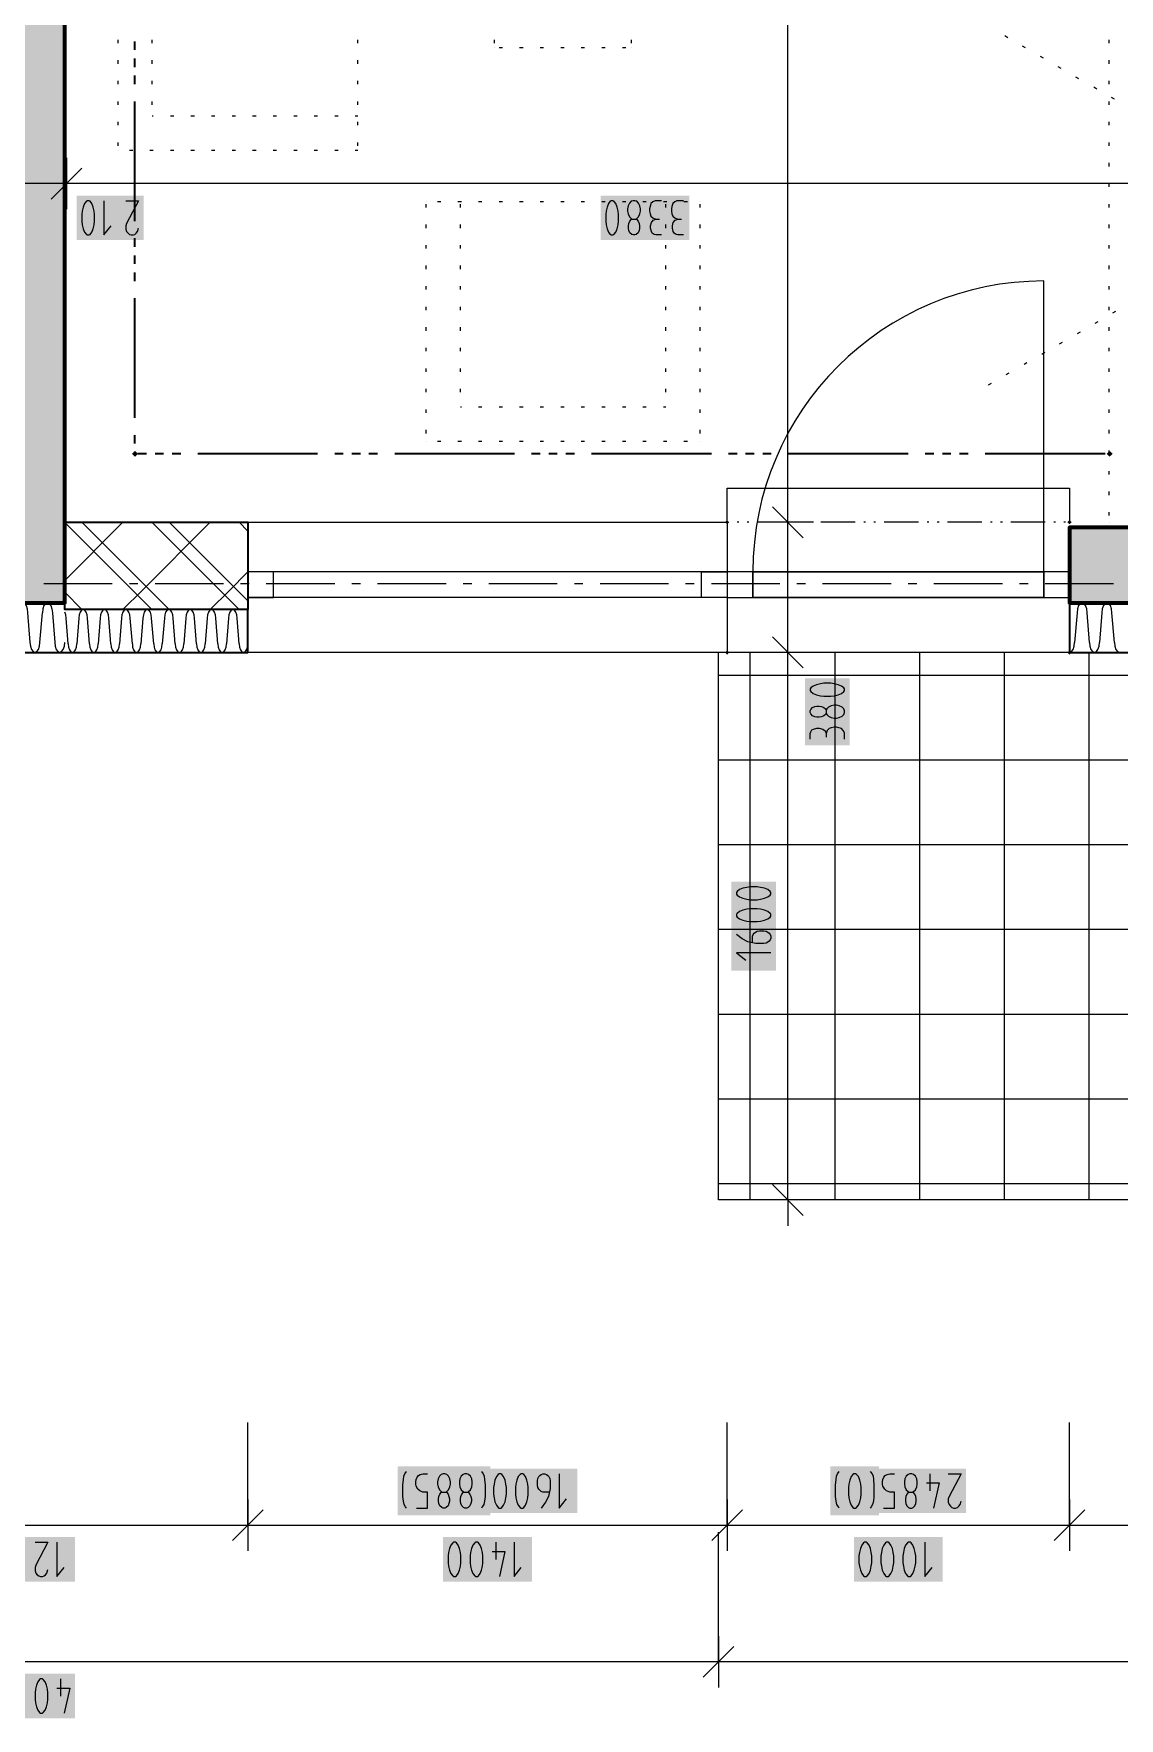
# Model space of a CAD drawing. Header units: millimetres. Extents: x 0 to 594, y 0 to 420.
# Drawn here: x 235.12 to 264.16, y 113.41 to 158.49 of the extents above; entities that cross this region are included whole.
import ezdxf

# ---------------------------------------------------------------- set-up
doc = ezdxf.new("R2010")
doc.units = ezdxf.units.MM
doc.header["$LTSCALE"] = 8
for name, color, linetype in [('PDF_Dvere', 7, 'Continuous'), ('PDF_Koty delkove', 7, 'Continuous'), ('PDF_Nabytek', 7, 'Continuous'), ('PDF_Obecne 0.25', 7, 'Continuous'), ('PDF_Okna', 7, 'Continuous'), ('PDF_Osy hlavni', 7, 'Continuous'), ('PDF_Pozarni useky', 7, 'Continuous'), ('PDF_Srafy', 7, 'Continuous'), ('PDF_Steny obvodove nosne', 7, 'Continuous'), ('PDF_Steny sendvic', 7, 'Continuous'), ('PDF_Zatepleni', 7, 'Continuous')]:
    doc.layers.add(name, color=color, linetype=linetype)

msp = doc.modelspace()

# ---------------------------------------------------------------- hatches: boundary and pattern name
at = {"layer": 'PDF_Steny obvodove nosne', "true_color": 0xc0c0c0, "transparency": 33554559}
msp.add_hatch(color=9, dxfattribs=at).paths.add_polyline_path([(235.946, 143.443), (235.946, 222.437), (234.114, 222.437), (234.114, 143.26), (235.946, 143.26)])

# ---------------------------------------------------------------- linework, layer by layer
at = {"layer": 'PDF_Dvere', "lineweight": 25}
msp.add_lwpolyline([(262.14, 144.084), (262.14, 151.869, 0.414213), (254.355, 144.084)], format="xyb", dxfattribs=at)
for points in [[(253.668, 143.397), (254.355, 143.397), (254.355, 144.084), (253.668, 144.084)], [(254.355, 143.397), (254.355, 144.084)], [(262.14, 143.397), (262.827, 143.397), (262.827, 144.084), (262.14, 144.084)], [(262.14, 143.397), (262.14, 144.084)]]:
    msp.add_lwpolyline(points, close=True, dxfattribs=at)
for points in [[(254.355, 144.084), (262.14, 144.084), (254.355, 144.084)], [(254.355, 143.397), (262.14, 143.397), (254.355, 143.397)]]:
    msp.add_lwpolyline(points, dxfattribs=at)
at = {"layer": 'PDF_Koty delkove', "lineweight": 18}
for points in [[(255.294, 127.28), (255.294, 134.359), (255.294, 141.932), (255.294, 145.412), (255.294, 148.441), (255.294, 149.496), (255.294, 199.815), (255.294, 201.143), (255.294, 202.517), (255.294, 220.102), (255.294, 222.575)], [(235.992, 155.161), (235.992, 154.474), (235.992, 153.787)], [(236.404, 154.886), (235.579, 154.062)], [(409.093, 154.474), (407.169, 154.474), (383.677, 154.474), (382.349, 154.474), (351.392, 154.474), (349.469, 154.474), (318.512, 154.474), (317.184, 154.474), (293.692, 154.474), (291.769, 154.474), (268.276, 154.474), (266.948, 154.474), (235.992, 154.474), (234.068, 154.474)], [(236.404, 153.649), (236.404, 153.466), (236.416, 153.375), (236.44, 153.268), (236.477, 153.176), (236.525, 153.115), (236.55, 153.1), (236.599, 153.1), (236.624, 153.115), (236.672, 153.176), (236.709, 153.268), (236.734, 153.375), (236.746, 153.466), (236.746, 153.649), (236.734, 153.741), (236.709, 153.848), (236.672, 153.939), (236.624, 154.001), (236.599, 154.016), (236.55, 154.016), (236.525, 154.001), (236.477, 153.939), (236.44, 153.848), (236.416, 153.741), (236.404, 153.649)], [(236.991, 154.016), (236.991, 153.1), (237.186, 153.344)], [(237.578, 154.016), (237.92, 154.016), (237.602, 153.405), (237.578, 153.344), (237.578, 153.252), (237.602, 153.192), (237.639, 153.146), (237.675, 153.115), (237.725, 153.1), (237.773, 153.1), (237.822, 153.115), (237.859, 153.146), (237.896, 153.192), (237.92, 153.283)], [(250.723, 153.268), (250.748, 153.375), (250.761, 153.466), (250.761, 153.649), (250.748, 153.741), (250.723, 153.848), (250.686, 153.939), (250.638, 154.001), (250.613, 154.016), (250.565, 154.016), (250.54, 154.001), (250.491, 153.939), (250.455, 153.848), (250.43, 153.741), (250.418, 153.649)], [(251.91, 154.016), (251.739, 154.016), (251.678, 153.985), (251.629, 153.939), (251.605, 153.863), (251.592, 153.802), (251.592, 153.741), (251.605, 153.665), (251.629, 153.604), (251.678, 153.558)], [(252.497, 154.016), (252.326, 154.016), (252.265, 153.985), (252.216, 153.939), (252.192, 153.863), (252.179, 153.802), (252.179, 153.741), (252.192, 153.665), (252.216, 153.604), (252.265, 153.558), (252.35, 153.527)], [(250.418, 153.649), (250.418, 153.466), (250.43, 153.375), (250.455, 153.268), (250.491, 153.176), (250.54, 153.115), (250.565, 153.1), (250.613, 153.1), (250.638, 153.115), (250.686, 153.176), (250.723, 153.268)], [(251.225, 153.527), (251.249, 153.512), (251.286, 153.466), (251.31, 153.405), (251.323, 153.344), (251.323, 153.283), (251.31, 153.222), (251.286, 153.161), (251.237, 153.115), (251.2, 153.1), (251.152, 153.1), (251.115, 153.115), (251.066, 153.161), (251.042, 153.222), (251.029, 153.283), (251.029, 153.344), (251.042, 153.405), (251.066, 153.466), (251.103, 153.512), (251.127, 153.527)], [(251.91, 153.1), (251.763, 153.1), (251.714, 153.115), (251.665, 153.146), (251.64, 153.192), (251.616, 153.283), (251.616, 153.344), (251.64, 153.436), (251.69, 153.497), (251.763, 153.527), (251.861, 153.527)], [(251.678, 153.558), (251.763, 153.527)], [(252.497, 153.1), (252.35, 153.1), (252.301, 153.115), (252.253, 153.146), (252.228, 153.192), (252.203, 153.283), (252.203, 153.344), (252.228, 153.436), (252.277, 153.497), (252.35, 153.527), (252.448, 153.527)], [(255.706, 145), (254.882, 145.824)], [(255.981, 145.412), (255.294, 145.412), (254.607, 145.412)], [(255.706, 141.519), (254.882, 142.344)], [(255.981, 141.932), (255.294, 141.932), (254.607, 141.932)], [(256.316, 140.296), (256.3, 140.272), (256.254, 140.236), (256.194, 140.211), (256.133, 140.199), (256.071, 140.199), (256.011, 140.211), (255.949, 140.236), (255.904, 140.285), (255.889, 140.321), (255.889, 140.37), (255.904, 140.407), (255.949, 140.456)], [(255.949, 140.456), (256.011, 140.48), (256.071, 140.492), (256.133, 140.492), (256.194, 140.48), (256.254, 140.456), (256.3, 140.419), (256.316, 140.395)], [(255.889, 139.612), (255.889, 139.759), (255.904, 139.808)], [(255.904, 139.808), (255.935, 139.856), (255.981, 139.881), (256.071, 139.905), (256.133, 139.905), (256.224, 139.881), (256.286, 139.832), (256.316, 139.759), (256.316, 139.661)], [(256.805, 139.612), (256.805, 139.783), (256.774, 139.844), (256.728, 139.893), (256.652, 139.917), (256.591, 139.93), (256.529, 139.93), (256.453, 139.917), (256.393, 139.893), (256.347, 139.844), (256.316, 139.759)], [(254.347, 134.166), (254.347, 134.337), (254.363, 134.386), (254.393, 134.423), (254.424, 134.447), (254.469, 134.471), (254.53, 134.484), (254.652, 134.484), (254.713, 134.471), (254.759, 134.447), (254.789, 134.423), (254.821, 134.386), (254.836, 134.337), (254.836, 134.288), (254.821, 134.239), (254.789, 134.203), (254.759, 134.178), (254.713, 134.153), (254.652, 134.141), (254.439, 134.141), (254.225, 134.19), (254.072, 134.263), (253.92, 134.386)], [(254.836, 133.897), (253.92, 133.897), (254.164, 133.701)], [(255.706, 126.868), (254.882, 127.692)], [(255.981, 127.28), (255.294, 127.28), (254.607, 127.28)], [(255.294, 127.28), (255.294, 126.593)], [(240.846, 118.581), (240.846, 119.732), (240.846, 119.774), (240.846, 119.846), (240.846, 119.887), (240.846, 119.929), (240.846, 119.971), (240.846, 119.995), (240.846, 120.038), (240.846, 121.329)], [(253.668, 118.581), (253.668, 119.664), (253.668, 119.704), (253.668, 119.773), (253.668, 119.812), (253.668, 119.852), (253.668, 119.892), (253.668, 119.914), (253.668, 119.956), (253.668, 120.065), (253.668, 120.109), (253.668, 121.329)], [(262.827, 119.758), (262.827, 119.796), (262.827, 119.836), (262.827, 119.857), (262.827, 119.897), (262.827, 120.003), (262.827, 120.045), (262.827, 120.073), (262.827, 120.116), (262.827, 121.329)], [(245.091, 119.039), (245.066, 119.069), (245.029, 119.131), (245.005, 119.221), (244.993, 119.344), (244.993, 119.649), (245.005, 119.802), (245.017, 119.894), (245.042, 119.955), (245.091, 120.015)], [(245.359, 119.039), (245.652, 119.039), (245.652, 119.466), (245.53, 119.466), (245.445, 119.497), (245.396, 119.543), (245.347, 119.619), (245.335, 119.679), (245.335, 119.741), (245.347, 119.802), (245.371, 119.862), (245.408, 119.908), (245.456, 119.939), (245.53, 119.955), (245.652, 119.955)], [(247.093, 120.015), (247.142, 119.955), (247.166, 119.894), (247.179, 119.802), (247.191, 119.649), (247.191, 119.344), (247.179, 119.221), (247.154, 119.131), (247.117, 119.069), (247.093, 119.039)], [(247.725, 119.207), (247.75, 119.314), (247.762, 119.405), (247.762, 119.588), (247.75, 119.679), (247.725, 119.786), (247.688, 119.878), (247.64, 119.939), (247.615, 119.955), (247.566, 119.955), (247.542, 119.939), (247.493, 119.878), (247.457, 119.786), (247.432, 119.679), (247.42, 119.588)], [(248.592, 119.649), (248.592, 119.771), (248.605, 119.832), (248.629, 119.878), (248.653, 119.908), (248.69, 119.939), (248.739, 119.955), (248.787, 119.955), (248.836, 119.939), (248.873, 119.908), (248.897, 119.878), (248.922, 119.832), (248.934, 119.771), (248.934, 119.558), (248.885, 119.344), (248.812, 119.191), (248.69, 119.039)], [(249.178, 119.955), (249.178, 119.039), (249.373, 119.283)], [(256.667, 119.039), (256.643, 119.069), (256.606, 119.131), (256.582, 119.221), (256.569, 119.344), (256.569, 119.649), (256.582, 119.802), (256.593, 119.894), (256.618, 119.955), (256.667, 120.015)], [(257.497, 120.015), (257.546, 119.955), (257.571, 119.894), (257.583, 119.802)], [(257.848, 119.039), (258.142, 119.039), (258.142, 119.466), (258.019, 119.466), (257.934, 119.497), (257.885, 119.543), (257.837, 119.619), (257.824, 119.679), (257.824, 119.741), (257.837, 119.802), (257.861, 119.862), (257.898, 119.908), (257.946, 119.939), (258.019, 119.955), (258.142, 119.955)], [(258.532, 119.466), (258.508, 119.45), (258.471, 119.405), (258.447, 119.344), (258.435, 119.283), (258.435, 119.221), (258.447, 119.161), (258.471, 119.1), (258.52, 119.054), (258.557, 119.039), (258.605, 119.039), (258.642, 119.054), (258.691, 119.1), (258.715, 119.161), (258.728, 119.221), (258.728, 119.283), (258.715, 119.344), (258.691, 119.405), (258.654, 119.45), (258.63, 119.466), (258.654, 119.481), (258.703, 119.527), (258.74, 119.603), (258.753, 119.679), (258.753, 119.741), (258.74, 119.817), (258.703, 119.894), (258.654, 119.939), (258.605, 119.955), (258.557, 119.955), (258.508, 119.939), (258.459, 119.894), (258.423, 119.817), (258.41, 119.741)], [(259.094, 119.955), (259.094, 119.497)], [(259.583, 119.955), (259.925, 119.955), (259.607, 119.344), (259.583, 119.283), (259.583, 119.191), (259.607, 119.131), (259.644, 119.085), (259.68, 119.054), (259.729, 119.039), (259.778, 119.039), (259.827, 119.054), (259.863, 119.085), (259.9, 119.131), (259.925, 119.221)], [(246.141, 119.466), (246.165, 119.45), (246.202, 119.405), (246.226, 119.344), (246.238, 119.283), (246.238, 119.221), (246.226, 119.161), (246.202, 119.1), (246.152, 119.054), (246.116, 119.039), (246.067, 119.039), (246.031, 119.054), (245.982, 119.1), (245.958, 119.161), (245.945, 119.221), (245.945, 119.283), (245.958, 119.344), (245.982, 119.405), (246.018, 119.45)], [(246.018, 119.45), (246.043, 119.466)], [(246.788, 119.1), (246.739, 119.054), (246.702, 119.039), (246.654, 119.039), (246.617, 119.054), (246.568, 119.1), (246.544, 119.161), (246.531, 119.221), (246.531, 119.283), (246.544, 119.344), (246.568, 119.405), (246.605, 119.45), (246.629, 119.466)], [(246.727, 119.466), (246.751, 119.45), (246.788, 119.405), (246.812, 119.344), (246.824, 119.283), (246.824, 119.221), (246.812, 119.161), (246.788, 119.1)], [(247.42, 119.588), (247.42, 119.405), (247.432, 119.314), (247.457, 119.207), (247.493, 119.115), (247.542, 119.054), (247.566, 119.039), (247.615, 119.039), (247.64, 119.054), (247.688, 119.115), (247.725, 119.207)], [(248.909, 119.466), (248.739, 119.466), (248.69, 119.481), (248.653, 119.512), (248.629, 119.543), (248.605, 119.588), (248.592, 119.649)], [(257.583, 119.802), (257.596, 119.649), (257.596, 119.344), (257.583, 119.221), (257.558, 119.131), (257.522, 119.069), (257.497, 119.039)], [(258.41, 119.741), (258.41, 119.679), (258.423, 119.603), (258.459, 119.527), (258.508, 119.481), (258.532, 119.466), (258.63, 119.466)], [(258.997, 119.71), (259.339, 119.71), (259.191, 119.039)], [(262.827, 118.581), (262.827, 119.616), (262.827, 119.654), (262.827, 119.72), (262.827, 119.758)], [(241.258, 118.993), (240.434, 118.169)], [(240.846, 119.268), (240.846, 118.581), (240.846, 117.894)], [(254.08, 118.993), (253.256, 118.169)], [(253.668, 119.268), (253.668, 118.581), (253.668, 117.894)], [(263.239, 118.993), (262.415, 118.169)], [(262.827, 119.268), (262.827, 118.581), (262.827, 117.894)], [(229.214, 118.581), (240.846, 118.581), (253.668, 118.581), (262.827, 118.581), (268.276, 118.581), (281.098, 118.581), (304.362, 118.581), (317.184, 118.581), (322.634, 118.581), (331.792, 118.581), (344.615, 118.581), (356.246, 118.581), (369.069, 118.581), (378.227, 118.581), (383.677, 118.581), (396.499, 118.581), (415.687, 118.581)], [(235.152, 118.123), (235.495, 118.123), (235.176, 117.512), (235.152, 117.451), (235.152, 117.359), (235.176, 117.299), (235.213, 117.253), (235.25, 117.222), (235.299, 117.207), (235.347, 117.207), (235.396, 117.222), (235.433, 117.253), (235.47, 117.299), (235.495, 117.39)], [(235.739, 118.123), (235.739, 117.207), (235.934, 117.451)], [(246.939, 117.207), (246.987, 117.207), (247.012, 117.222), (247.06, 117.283), (247.097, 117.375), (247.122, 117.482), (247.134, 117.573), (247.134, 117.756), (247.122, 117.848), (247.097, 117.955), (247.06, 118.046), (247.012, 118.108), (246.987, 118.123), (246.939, 118.123), (246.914, 118.108), (246.865, 118.046), (246.828, 117.955), (246.804, 117.848), (246.792, 117.756)], [(247.476, 118.123), (247.476, 117.665)], [(247.966, 118.123), (247.966, 117.207), (248.161, 117.451)], [(253.439, 114.923), (253.439, 118.389)], [(257.782, 117.756), (257.782, 117.573), (257.795, 117.482), (257.819, 117.375), (257.856, 117.283), (257.904, 117.222), (257.929, 117.207), (257.978, 117.207), (258.002, 117.222), (258.051, 117.283), (258.088, 117.375), (258.113, 117.482), (258.125, 117.573), (258.125, 117.756), (258.113, 117.848), (258.088, 117.955), (258.051, 118.046), (258.002, 118.108), (257.978, 118.123), (257.929, 118.123), (257.904, 118.108)], [(257.904, 118.108), (257.856, 118.046), (257.819, 117.955), (257.795, 117.848), (257.782, 117.756)], [(258.956, 118.123), (258.956, 117.207), (259.152, 117.451)], [(246.792, 117.756), (246.792, 117.573), (246.804, 117.482), (246.828, 117.375), (246.865, 117.283), (246.914, 117.222), (246.939, 117.207)], [(247.379, 117.879), (247.722, 117.879), (247.574, 117.207)], [(253.439, 115.61), (253.439, 114.923), (253.439, 114.236)], [(253.851, 115.335), (253.027, 114.511)], [(542.628, 114.923), (535.955, 114.923), (527.974, 114.923), (509.656, 114.923), (471.922, 114.923), (428.509, 114.923), (397.232, 114.923), (368.84, 114.923), (332.021, 114.923), (303.629, 114.923), (281.831, 114.923), (253.439, 114.923), (216.621, 114.923), (188.229, 114.923), (162.355, 114.923), (144.112, 114.923), (139.207, 114.923), (109.188, 114.923), (95.862, 114.923)], [(235.739, 114.221), (236.082, 114.221), (235.934, 113.549)], [(235.837, 114.465), (235.837, 114.007)]]:
    msp.add_lwpolyline(points, dxfattribs=at)
for points in [[(251.005, 153.802), (251.005, 153.741), (251.017, 153.665), (251.053, 153.589), (251.103, 153.543), (251.127, 153.527), (251.225, 153.527), (251.249, 153.543), (251.298, 153.589), (251.335, 153.665), (251.348, 153.741), (251.348, 153.802), (251.335, 153.878), (251.298, 153.955), (251.249, 154.001), (251.2, 154.016), (251.152, 154.016), (251.103, 154.001), (251.053, 153.955), (251.017, 153.878)], [(256.438, 141.104), (256.254, 141.104), (256.164, 141.091), (256.057, 141.067), (255.965, 141.03), (255.904, 140.982), (255.889, 140.957), (255.889, 140.909), (255.904, 140.884), (255.965, 140.835), (256.057, 140.798), (256.164, 140.773), (256.254, 140.761), (256.438, 140.761), (256.529, 140.773), (256.636, 140.798), (256.728, 140.835), (256.789, 140.884), (256.805, 140.909), (256.805, 140.957), (256.789, 140.982), (256.728, 141.03), (256.636, 141.067), (256.529, 141.091)], [(256.591, 140.517), (256.529, 140.517), (256.453, 140.504), (256.377, 140.468), (256.331, 140.419), (256.316, 140.395), (256.316, 140.296), (256.331, 140.272), (256.377, 140.223), (256.453, 140.186), (256.529, 140.174), (256.591, 140.174), (256.667, 140.186), (256.744, 140.223), (256.789, 140.272), (256.805, 140.321), (256.805, 140.37), (256.789, 140.419), (256.744, 140.468), (256.667, 140.504)], [(254.469, 135.658), (254.286, 135.658), (254.195, 135.645), (254.088, 135.621), (253.996, 135.584), (253.935, 135.536), (253.92, 135.511), (253.92, 135.463), (253.935, 135.438), (253.996, 135.389), (254.088, 135.353), (254.195, 135.328), (254.286, 135.315), (254.469, 135.315), (254.56, 135.328), (254.668, 135.353), (254.759, 135.389), (254.821, 135.438), (254.836, 135.463), (254.836, 135.511), (254.821, 135.536), (254.759, 135.584), (254.668, 135.621), (254.56, 135.645)], [(254.469, 135.071), (254.286, 135.071), (254.195, 135.058), (254.088, 135.034), (253.996, 134.997), (253.935, 134.949), (253.92, 134.924), (253.92, 134.876), (253.935, 134.851), (253.996, 134.802), (254.088, 134.765), (254.195, 134.741), (254.286, 134.728), (254.469, 134.728), (254.56, 134.741), (254.668, 134.765), (254.759, 134.802), (254.821, 134.851), (254.836, 134.876), (254.836, 134.924), (254.821, 134.949), (254.759, 134.997), (254.668, 135.034), (254.56, 135.058)], [(245.921, 119.741), (245.921, 119.679), (245.933, 119.603), (245.969, 119.527), (246.018, 119.481), (246.043, 119.466), (246.141, 119.466), (246.165, 119.481), (246.214, 119.527), (246.251, 119.603), (246.263, 119.679), (246.263, 119.741), (246.251, 119.817), (246.214, 119.894), (246.165, 119.939), (246.116, 119.955), (246.067, 119.955), (246.018, 119.939), (245.969, 119.894), (245.933, 119.817)], [(246.507, 119.741), (246.507, 119.679), (246.52, 119.603), (246.555, 119.527), (246.605, 119.481), (246.629, 119.466), (246.727, 119.466), (246.751, 119.481), (246.8, 119.527), (246.837, 119.603), (246.849, 119.679), (246.849, 119.741), (246.837, 119.817), (246.8, 119.894), (246.751, 119.939), (246.702, 119.955), (246.654, 119.955), (246.605, 119.939), (246.555, 119.894), (246.52, 119.817)], [(248.006, 119.588), (248.006, 119.405), (248.018, 119.314), (248.043, 119.207), (248.079, 119.115), (248.128, 119.054), (248.153, 119.039), (248.201, 119.039), (248.226, 119.054), (248.274, 119.115), (248.311, 119.207), (248.336, 119.314), (248.348, 119.405), (248.348, 119.588), (248.336, 119.679), (248.311, 119.786), (248.274, 119.878), (248.226, 119.939), (248.201, 119.955), (248.153, 119.955), (248.128, 119.939), (248.079, 119.878), (248.043, 119.786), (248.018, 119.679)], [(256.911, 119.588), (256.911, 119.405), (256.924, 119.314), (256.948, 119.207), (256.985, 119.115), (257.033, 119.054), (257.058, 119.039), (257.106, 119.039), (257.131, 119.054), (257.18, 119.115), (257.216, 119.207), (257.241, 119.314), (257.254, 119.405), (257.254, 119.588), (257.241, 119.679), (257.216, 119.786), (257.18, 119.878), (257.131, 119.939), (257.106, 119.955), (257.058, 119.955), (257.033, 119.939), (256.985, 119.878), (256.948, 119.786), (256.924, 119.679)], [(246.205, 117.756), (246.205, 117.573), (246.217, 117.482), (246.241, 117.375), (246.278, 117.283), (246.326, 117.222), (246.351, 117.207), (246.4, 117.207), (246.425, 117.222), (246.473, 117.283), (246.51, 117.375), (246.535, 117.482), (246.547, 117.573), (246.547, 117.756), (246.535, 117.848), (246.51, 117.955), (246.473, 118.046), (246.425, 118.108), (246.4, 118.123), (246.351, 118.123), (246.326, 118.108), (246.278, 118.046), (246.241, 117.955), (246.217, 117.848)], [(257.195, 117.756), (257.195, 117.573), (257.208, 117.482), (257.232, 117.375), (257.269, 117.283), (257.317, 117.222), (257.342, 117.207), (257.39, 117.207), (257.415, 117.222), (257.464, 117.283), (257.5, 117.375), (257.525, 117.482), (257.538, 117.573), (257.538, 117.756), (257.525, 117.848), (257.5, 117.955), (257.464, 118.046), (257.415, 118.108), (257.39, 118.123), (257.342, 118.123), (257.317, 118.108), (257.269, 118.046), (257.232, 117.955), (257.208, 117.848)], [(258.369, 117.756), (258.369, 117.573), (258.382, 117.482), (258.406, 117.375), (258.443, 117.283), (258.491, 117.222), (258.516, 117.207), (258.565, 117.207), (258.59, 117.222), (258.638, 117.283), (258.675, 117.375), (258.7, 117.482), (258.712, 117.573), (258.712, 117.756), (258.7, 117.848), (258.675, 117.955), (258.638, 118.046), (258.59, 118.108), (258.565, 118.123), (258.516, 118.123), (258.491, 118.108), (258.443, 118.046), (258.406, 117.955), (258.382, 117.848)], [(235.152, 114.098), (235.152, 113.915), (235.165, 113.824), (235.189, 113.717), (235.225, 113.626), (235.274, 113.564), (235.299, 113.549), (235.347, 113.549), (235.372, 113.564), (235.421, 113.626), (235.457, 113.717), (235.482, 113.824), (235.495, 113.915), (235.495, 114.098), (235.482, 114.19), (235.457, 114.297), (235.421, 114.388), (235.372, 114.45), (235.347, 114.465), (235.299, 114.465), (235.274, 114.45), (235.225, 114.388), (235.189, 114.297), (235.165, 114.19)]]:
    msp.add_lwpolyline(points, close=True, dxfattribs=at)
at = {"layer": 'PDF_Koty delkove', "color": 7, "lineweight": 18, "true_color": 0xffffff, "transparency": 33554559}
for points in [[(238.058, 154.154), (236.266, 154.154), (238.058, 152.963), (236.266, 152.963)], [(252.659, 154.154), (250.281, 154.154), (252.659, 152.963), (250.281, 152.963)], [(256.942, 139.449), (256.942, 141.241), (255.752, 139.449), (255.752, 141.241)], [(254.973, 133.416), (254.973, 135.795), (253.783, 133.416), (253.783, 135.795)], [(247.329, 120.153), (244.856, 120.153), (247.329, 118.841), (244.856, 118.841)], [(249.658, 120.092), (247.283, 120.092), (249.658, 118.902), (247.283, 118.902)], [(257.733, 120.153), (256.432, 120.153), (257.733, 118.841), (256.432, 118.841)], [(260.062, 120.092), (257.687, 120.092), (260.062, 118.902), (257.687, 118.902)], [(236.219, 118.261), (233.841, 118.261), (236.219, 117.07), (233.841, 117.07)], [(248.446, 118.261), (246.068, 118.261), (248.446, 117.07), (246.068, 117.07)], [(259.437, 118.261), (257.058, 118.261), (259.437, 117.07), (257.058, 117.07)], [(236.219, 114.603), (233.841, 114.603), (236.219, 113.412), (233.841, 113.412)]]:
    msp.add_solid(points, dxfattribs=at)
at = {"layer": 'PDF_Nabytek', "lineweight": 13}
for points in [[(237.373, 158.232), (237.373, 158.324)], [(238.289, 158.232), (238.289, 158.324)], [(243.784, 158.232), (243.784, 158.324)], [(247.448, 158.232), (247.448, 158.324)], [(251.112, 158.232), (251.112, 158.324)], [(261.176, 158.378), (261.096, 158.424)], [(263.888, 158.232), (263.888, 158.324)], [(237.373, 157.683), (237.373, 157.774)], [(238.289, 157.683), (238.289, 157.774)], [(243.784, 157.683), (243.784, 157.774)], [(247.448, 158.111), (247.448, 158.111)], [(247.448, 158.111), (247.448, 158.111)], [(247.658, 158.111), (247.567, 158.111)], [(248.208, 158.111), (248.116, 158.111)], [(248.757, 158.111), (248.666, 158.111)], [(249.307, 158.111), (249.215, 158.111)], [(249.856, 158.111), (249.765, 158.111)], [(250.406, 158.111), (250.314, 158.111)], [(250.955, 158.111), (250.864, 158.111)], [(251.112, 158.111), (251.112, 158.111)], [(251.112, 158.111), (251.112, 158.111)], [(261.652, 158.103), (261.572, 158.149)], [(262.128, 157.829), (262.048, 157.874)], [(263.888, 157.683), (263.888, 157.774)], [(262.604, 157.554), (262.524, 157.6)], [(263.079, 157.279), (263, 157.325)], [(237.373, 157.133), (237.373, 157.225)], [(238.289, 157.133), (238.289, 157.225)], [(243.784, 157.133), (243.784, 157.225)], [(263.555, 157.004), (263.476, 157.05)], [(263.888, 157.133), (263.888, 157.225)], [(237.373, 156.584), (237.373, 156.675)], [(238.289, 156.584), (238.289, 156.675)], [(243.784, 156.584), (243.784, 156.675)], [(263.888, 156.584), (263.888, 156.675)], [(264.031, 156.729), (263.952, 156.775)], [(237.373, 156.034), (237.373, 156.126)], [(238.316, 156.279), (238.289, 156.279)], [(238.289, 156.279), (238.289, 156.279)], [(238.289, 156.279), (238.289, 156.279)], [(238.866, 156.279), (238.774, 156.279)], [(239.415, 156.279), (239.324, 156.279)], [(239.965, 156.279), (239.873, 156.279)], [(240.514, 156.279), (240.423, 156.279)], [(241.064, 156.279), (240.972, 156.279)], [(241.613, 156.279), (241.522, 156.279)], [(242.163, 156.279), (242.071, 156.279)], [(242.712, 156.279), (242.621, 156.279)], [(243.262, 156.279), (243.17, 156.279)], [(243.784, 156.279), (243.72, 156.279)], [(243.784, 156.279), (243.784, 156.279)], [(243.784, 156.034), (243.784, 156.126)], [(263.888, 156.034), (263.888, 156.126)], [(237.373, 155.484), (237.373, 155.576)], [(243.784, 155.484), (243.784, 155.576)], [(263.888, 155.484), (263.888, 155.576)], [(237.373, 155.363), (237.373, 155.363)], [(237.373, 155.363), (237.373, 155.363)], [(237.767, 155.363), (237.675, 155.363)], [(238.316, 155.363), (238.225, 155.363)], [(238.866, 155.363), (238.774, 155.363)], [(239.415, 155.363), (239.324, 155.363)], [(239.965, 155.363), (239.873, 155.363)], [(240.514, 155.363), (240.423, 155.363)], [(241.064, 155.363), (240.972, 155.363)], [(241.613, 155.363), (241.522, 155.363)], [(242.163, 155.363), (242.071, 155.363)], [(242.712, 155.363), (242.621, 155.363)], [(243.262, 155.363), (243.17, 155.363)], [(243.784, 155.363), (243.72, 155.363)], [(243.784, 155.363), (243.784, 155.363)], [(243.784, 155.363), (243.784, 155.363)], [(263.888, 154.935), (263.888, 155.027)], [(263.888, 154.385), (263.888, 154.477)], [(245.616, 153.989), (245.616, 153.989)], [(245.616, 153.989), (245.616, 153.989)], [(245.616, 153.836), (245.616, 153.927)], [(246.01, 153.989), (245.918, 153.989)], [(246.559, 153.989), (246.467, 153.989)], [(246.532, 153.989), (246.532, 153.989)], [(246.532, 153.836), (246.532, 153.927)], [(247.109, 153.989), (247.017, 153.989)], [(247.658, 153.989), (247.567, 153.989)], [(248.208, 153.989), (248.116, 153.989)], [(248.757, 153.989), (248.666, 153.989)], [(249.307, 153.989), (249.215, 153.989)], [(249.856, 153.989), (249.765, 153.989)], [(250.406, 153.989), (250.314, 153.989)], [(250.955, 153.989), (250.864, 153.989)], [(251.505, 153.989), (251.413, 153.989)], [(252.054, 153.989), (251.963, 153.989)], [(252.027, 153.989), (252.027, 153.989)], [(252.027, 153.836), (252.027, 153.927)], [(252.604, 153.989), (252.512, 153.989)], [(252.943, 153.989), (252.943, 153.989)], [(252.943, 153.989), (252.943, 153.989)], [(252.943, 153.836), (252.943, 153.927)], [(263.888, 153.836), (263.888, 153.927)], [(245.616, 153.286), (245.616, 153.378)], [(246.532, 153.286), (246.532, 153.378)], [(252.027, 153.286), (252.027, 153.378)], [(252.943, 153.286), (252.943, 153.378)], [(263.888, 153.286), (263.888, 153.378)], [(245.616, 152.737), (245.616, 152.828)], [(246.532, 152.737), (246.532, 152.828)], [(252.027, 152.737), (252.027, 152.828)], [(252.943, 152.737), (252.943, 152.828)], [(263.888, 152.737), (263.888, 152.828)], [(245.616, 152.187), (245.616, 152.279)], [(246.532, 152.187), (246.532, 152.279)], [(252.027, 152.187), (252.027, 152.279)], [(252.943, 152.187), (252.943, 152.279)], [(263.888, 152.187), (263.888, 152.279)], [(245.616, 151.638), (245.616, 151.729)], [(246.532, 151.638), (246.532, 151.729)], [(252.027, 151.638), (252.027, 151.729)], [(252.943, 151.638), (252.943, 151.729)], [(263.888, 151.638), (263.888, 151.729)], [(245.616, 151.088), (245.616, 151.18)], [(246.532, 151.088), (246.532, 151.18)], [(252.027, 151.088), (252.027, 151.18)], [(252.943, 151.088), (252.943, 151.18)], [(263.888, 151.088), (263.888, 151.18)], [(263.99, 151.014), (264.069, 151.06)], [(245.616, 150.539), (245.616, 150.63)], [(246.532, 150.539), (246.532, 150.63)], [(252.027, 150.539), (252.027, 150.63)], [(252.943, 150.539), (252.943, 150.63)], [(263.514, 150.739), (263.593, 150.785)], [(263.888, 150.539), (263.888, 150.63)], [(262.562, 150.19), (262.641, 150.236)], [(263.038, 150.465), (263.117, 150.51)], [(245.616, 149.989), (245.616, 150.081)], [(246.532, 149.989), (246.532, 150.081)], [(252.027, 149.989), (252.027, 150.081)], [(252.943, 149.989), (252.943, 150.081)], [(261.61, 149.64), (261.689, 149.686)], [(262.086, 149.915), (262.165, 149.961)], [(263.888, 149.989), (263.888, 150.081)], [(245.616, 149.44), (245.616, 149.531)], [(246.532, 149.44), (246.532, 149.531)], [(252.027, 149.44), (252.027, 149.531)], [(252.943, 149.44), (252.943, 149.531)], [(261.134, 149.366), (261.214, 149.411)], [(263.888, 149.44), (263.888, 149.531)], [(245.616, 148.89), (245.616, 148.982)], [(246.532, 148.89), (246.532, 148.982)], [(252.027, 148.89), (252.027, 148.982)], [(252.943, 148.89), (252.943, 148.982)], [(260.638, 149.079), (260.638, 149.079)], [(260.658, 149.091), (260.738, 149.137)], [(263.888, 148.89), (263.888, 148.982)], [(245.616, 148.341), (245.616, 148.432)], [(246.532, 148.494), (246.532, 148.494)], [(246.559, 148.494), (246.532, 148.494)], [(246.532, 148.494), (246.532, 148.494)], [(247.109, 148.494), (247.017, 148.494)], [(247.658, 148.494), (247.567, 148.494)], [(248.208, 148.494), (248.116, 148.494)], [(248.757, 148.494), (248.666, 148.494)], [(249.307, 148.494), (249.215, 148.494)], [(249.856, 148.494), (249.765, 148.494)], [(250.406, 148.494), (250.314, 148.494)], [(250.955, 148.494), (250.864, 148.494)], [(251.505, 148.494), (251.413, 148.494)], [(252.027, 148.494), (251.963, 148.494)], [(252.027, 148.494), (252.027, 148.494)], [(252.027, 148.494), (252.027, 148.494)], [(252.943, 148.341), (252.943, 148.432)], [(263.888, 148.341), (263.888, 148.432)], [(245.616, 147.791), (245.616, 147.883)], [(252.943, 147.791), (252.943, 147.883)], [(263.888, 147.791), (263.888, 147.883)], [(245.616, 147.578), (245.616, 147.578)], [(245.616, 147.578), (245.616, 147.578)], [(246.01, 147.578), (245.918, 147.578)], [(246.559, 147.578), (246.467, 147.578)], [(247.109, 147.578), (247.017, 147.578)], [(247.658, 147.578), (247.567, 147.578)], [(248.208, 147.578), (248.116, 147.578)], [(248.757, 147.578), (248.666, 147.578)], [(249.307, 147.578), (249.215, 147.578)], [(249.856, 147.578), (249.765, 147.578)], [(250.406, 147.578), (250.314, 147.578)], [(250.955, 147.578), (250.864, 147.578)], [(251.505, 147.578), (251.413, 147.578)], [(252.054, 147.578), (251.963, 147.578)], [(252.604, 147.578), (252.512, 147.578)], [(252.943, 147.578), (252.943, 147.578)], [(252.943, 147.578), (252.943, 147.578)], [(263.888, 147.242), (263.888, 147.333)], [(263.888, 146.692), (263.888, 146.784)], [(263.888, 146.142), (263.888, 146.234)], [(263.888, 145.593), (263.888, 145.685)], [(263.888, 145.412), (263.888, 145.412)]]:
    msp.add_lwpolyline(points, dxfattribs=at)
at = {"layer": 'PDF_Obecne 0.25', "lineweight": 25}
for points in [[(253.668, 145.412), (253.668, 146.328), (262.827, 146.328), (262.827, 145.412)], [(281.831, 141.934), (281.831, 127.28), (253.439, 127.28)], [(253.439, 127.28), (253.439, 141.934)], [(262.827, 141.932), (253.668, 141.932)]]:
    msp.add_lwpolyline(points, dxfattribs=at)
at = {"layer": 'PDF_Okna', "lineweight": 25}
for points in [[(240.846, 145.412), (253.668, 145.412), (253.668, 141.932), (240.846, 141.932)], [(253.668, 144.084), (240.846, 144.084)], [(253.668, 143.397), (240.846, 143.397)]]:
    msp.add_lwpolyline(points, dxfattribs=at)
for points in [[(240.846, 143.397), (241.533, 143.397), (241.533, 144.084), (240.846, 144.084)], [(253.668, 143.397), (252.981, 143.397), (252.981, 144.084), (253.668, 144.084)]]:
    msp.add_lwpolyline(points, close=True, dxfattribs=at)
at = {"layer": 'PDF_Osy hlavni', "lineweight": 18}
for points in [[(237.217, 143.763), (235.385, 143.763)], [(237.904, 143.763), (237.675, 143.763)], [(240.194, 143.763), (238.362, 143.763)], [(240.881, 143.763), (240.652, 143.763)], [(243.17, 143.763), (241.339, 143.763)], [(243.857, 143.763), (243.628, 143.763)], [(246.147, 143.763), (244.315, 143.763)], [(246.834, 143.763), (246.605, 143.763)], [(249.124, 143.763), (247.292, 143.763)], [(249.81, 143.763), (249.581, 143.763)], [(252.1, 143.763), (250.268, 143.763)], [(252.787, 143.763), (252.558, 143.763)], [(255.077, 143.763), (253.245, 143.763)], [(255.764, 143.763), (255.535, 143.763)], [(258.053, 143.763), (256.222, 143.763)], [(258.74, 143.763), (258.511, 143.763)], [(261.03, 143.763), (259.198, 143.763)], [(261.717, 143.763), (261.488, 143.763)], [(264.007, 143.763), (262.175, 143.763)]]:
    msp.add_lwpolyline(points, dxfattribs=at)
at = {"layer": 'PDF_Pozarni useky', "lineweight": 35}
for points in [[(237.823, 158.049), (237.823, 158.278)], [(237.823, 157.591), (237.823, 157.82)], [(237.823, 157.133), (237.823, 157.362)], [(237.823, 153.47), (237.823, 156.675)], [(237.823, 152.783), (237.823, 153.012)], [(237.823, 152.325), (237.823, 152.554)], [(237.823, 151.867), (237.823, 152.096)], [(237.823, 148.203), (237.823, 151.409)], [(237.823, 147.516), (237.823, 147.745)], [(237.823, 147.244), (237.823, 147.287)], [(238.133, 147.244), (237.904, 147.244)], [(238.591, 147.244), (238.362, 147.244)], [(239.049, 147.244), (238.82, 147.244)], [(242.712, 147.244), (239.507, 147.244)], [(243.399, 147.244), (243.17, 147.244)], [(243.857, 147.244), (243.628, 147.244)], [(244.315, 147.244), (244.086, 147.244)], [(247.979, 147.244), (244.773, 147.244)], [(248.666, 147.244), (248.437, 147.244)], [(249.124, 147.244), (248.895, 147.244)], [(249.581, 147.244), (249.352, 147.244)], [(253.245, 147.244), (250.039, 147.244)], [(253.932, 147.244), (253.703, 147.244)], [(254.39, 147.244), (254.161, 147.244)], [(254.848, 147.244), (254.619, 147.244)], [(258.511, 147.244), (255.306, 147.244)], [(259.198, 147.244), (258.969, 147.244)], [(259.656, 147.244), (259.427, 147.244)], [(260.114, 147.244), (259.885, 147.244)], [(263.778, 147.244), (260.572, 147.244)]]:
    msp.add_lwpolyline(points, dxfattribs=at)
at = {"layer": 'PDF_Pozarni useky', "lineweight": 35, "transparency": 33554559}
for points in [[(237.904, 147.244), (237.823, 147.164), (237.823, 147.324), (237.743, 147.244)], [(237.823, 147.164), (237.743, 147.244), (237.904, 147.244), (237.823, 147.324)], [(263.978, 147.244), (263.897, 147.164), (263.897, 147.324), (263.817, 147.244)], [(263.978, 147.244), (263.897, 147.164), (263.897, 147.324), (263.817, 147.244)]]:
    msp.add_solid(points, dxfattribs=at)
at = {"layer": 'PDF_Srafy', "lineweight": 9}
for points in [[(254.278, 141.934), (254.278, 141.314), (254.278, 136.78), (254.278, 132.247), (254.278, 127.713), (254.278, 127.28)], [(256.545, 141.934), (256.545, 139.047), (256.545, 134.513), (256.545, 129.98), (256.545, 127.28)], [(258.812, 141.934), (258.812, 141.314), (258.812, 136.78), (258.812, 132.247), (258.812, 127.713), (258.812, 127.28)], [(261.078, 141.934), (261.078, 139.047), (261.078, 134.513), (261.078, 129.98), (261.078, 127.28)], [(263.345, 141.934), (263.345, 141.314), (263.345, 136.78)], [(258.812, 141.314), (254.278, 141.314), (253.439, 141.314)], [(281.831, 141.314), (281.478, 141.314), (276.945, 141.314), (272.412, 141.314), (267.878, 141.314), (263.345, 141.314), (258.812, 141.314)], [(261.078, 139.047), (256.545, 139.047), (253.439, 139.047)], [(281.831, 139.047), (279.212, 139.047), (274.678, 139.047), (270.145, 139.047), (265.612, 139.047), (261.078, 139.047)], [(258.812, 136.78), (254.278, 136.78), (253.439, 136.78)], [(281.831, 136.78), (281.478, 136.78), (276.945, 136.78), (272.412, 136.78), (267.878, 136.78), (263.345, 136.78), (258.812, 136.78)], [(263.345, 136.78), (263.345, 132.247), (263.345, 127.713), (263.345, 127.28)], [(261.078, 134.513), (256.545, 134.513), (253.439, 134.513)], [(281.831, 134.513), (279.212, 134.513), (274.678, 134.513), (270.145, 134.513), (265.612, 134.513), (261.078, 134.513)], [(267.878, 132.247), (267.878, 127.713), (263.345, 127.713), (258.812, 127.713), (254.278, 127.713), (253.439, 127.713)], [(263.345, 132.247), (258.812, 132.247), (254.278, 132.247), (253.439, 132.247)], [(281.831, 132.247), (281.478, 132.247), (276.945, 132.247), (272.412, 132.247), (267.878, 132.247), (263.345, 132.247)], [(265.612, 129.98), (261.078, 129.98), (256.545, 129.98), (253.439, 129.98)]]:
    msp.add_lwpolyline(points, dxfattribs=at)
at = {"layer": 'PDF_Steny obvodove nosne', "lineweight": 70}
for points in [[(235.946, 143.443), (235.946, 145.412), (235.946, 211.218), (235.946, 212.637), (235.946, 220.239), (235.946, 222.437), (234.114, 222.437), (234.114, 220.239), (234.114, 212.637), (234.114, 211.218), (234.114, 145.595), (234.114, 143.26), (235.946, 143.26)], [(268.276, 145.275), (266.948, 145.275), (262.827, 145.275), (262.827, 143.26), (268.276, 143.26)]]:
    msp.add_lwpolyline(points, close=True, dxfattribs=at)
at = {"layer": 'PDF_Steny obvodove nosne', "color": 9, "lineweight": 9, "true_color": 0xc0c0c0, "transparency": 33554559}
msp.add_solid([(268.276, 145.275), (262.827, 145.275), (268.276, 143.26), (262.827, 143.26)], dxfattribs=at)
at = {"layer": 'PDF_Steny sendvic', "lineweight": 9}
for points in [[(235.946, 143.855), (237.503, 145.412)], [(238.277, 143.076), (238.007, 143.347), (237.773, 143.58), (235.946, 145.407)], [(238.744, 143.076), (238.24, 143.58), (238.007, 143.814), (236.408, 145.412)], [(237.503, 143.076), (238.007, 143.58), (239.838, 145.412)], [(240.342, 143.347), (240.109, 143.58), (238.277, 145.412)], [(240.846, 143.31), (240.576, 143.58), (240.342, 143.814), (238.744, 145.412)], [(240.846, 145.179), (240.612, 145.412)], [(240.612, 145.412), (240.612, 145.412)], [(239.838, 143.076), (240.342, 143.58), (240.846, 144.084)], [(236.408, 143.076), (235.946, 143.539)], [(240.612, 143.076), (240.342, 143.347)], [(235.981, 142.847), (235.972, 142.936), (235.947, 143.01), (235.946, 143.012)], [(236.426, 143.076), (236.394, 143.06), (236.357, 143.01), (236.332, 142.936), (236.323, 142.847)], [(236.553, 142.847), (236.544, 142.936), (236.519, 143.01), (236.482, 143.06), (236.45, 143.076)], [(236.998, 143.076), (236.966, 143.06), (236.929, 143.01), (236.904, 142.936), (236.895, 142.847)], [(237.125, 142.847), (237.117, 142.936), (237.092, 143.01), (237.054, 143.06), (237.022, 143.076)], [(237.539, 143.06), (237.501, 143.01), (237.477, 142.936), (237.468, 142.847)], [(237.571, 143.076), (237.539, 143.06)], [(237.689, 142.936), (237.664, 143.01), (237.627, 143.06), (237.595, 143.076)], [(237.698, 142.847), (237.689, 142.936)], [(238.143, 143.076), (238.111, 143.06), (238.074, 143.01), (238.049, 142.936), (238.04, 142.847)], [(238.27, 142.847), (238.262, 142.936), (238.237, 143.01), (238.199, 143.06), (238.167, 143.076)], [(238.716, 143.076), (238.684, 143.06), (238.646, 143.01), (238.621, 142.936), (238.613, 142.847)], [(238.843, 142.847), (238.834, 142.936), (238.809, 143.01), (238.772, 143.06), (238.74, 143.076)], [(239.288, 143.076), (239.256, 143.06), (239.219, 143.01), (239.194, 142.936), (239.185, 142.847)], [(239.415, 142.847), (239.406, 142.936), (239.381, 143.01), (239.344, 143.06), (239.312, 143.076)], [(239.86, 143.076), (239.828, 143.06), (239.791, 143.01), (239.766, 142.936), (239.757, 142.847)], [(239.988, 142.847), (239.979, 142.936), (239.954, 143.01), (239.917, 143.06), (239.885, 143.076)], [(240.433, 143.076), (240.401, 143.06), (240.364, 143.01), (240.339, 142.936), (240.33, 142.847)], [(240.56, 142.847), (240.551, 142.936), (240.526, 143.01), (240.489, 143.06), (240.457, 143.076)], [(236.037, 142.161), (235.981, 142.847)], [(236.323, 142.847), (236.266, 142.161)], [(236.323, 142.847), (236.323, 142.847)], [(236.61, 142.161), (236.553, 142.847)], [(236.895, 142.847), (236.839, 142.161)], [(236.895, 142.847), (236.895, 142.847)], [(237.182, 142.161), (237.125, 142.847)], [(237.468, 142.847), (237.411, 142.161)], [(237.468, 142.847), (237.468, 142.847)], [(237.755, 142.161), (237.698, 142.847)], [(238.04, 142.847), (237.984, 142.161)], [(238.04, 142.847), (238.04, 142.847)], [(238.327, 142.161), (238.27, 142.847)], [(238.613, 142.847), (238.556, 142.161)], [(238.613, 142.847), (238.613, 142.847)], [(238.899, 142.161), (238.843, 142.847)], [(239.185, 142.847), (239.128, 142.161)], [(239.185, 142.847), (239.185, 142.847)], [(239.472, 142.161), (239.415, 142.847)], [(239.757, 142.847), (239.701, 142.161)], [(239.757, 142.847), (239.757, 142.847)], [(240.044, 142.161), (239.988, 142.847)], [(240.33, 142.847), (240.273, 142.161)], [(240.33, 142.847), (240.33, 142.847)], [(240.617, 142.161), (240.56, 142.847)], [(236.037, 142.161), (236.046, 142.073), (236.071, 141.999), (236.108, 141.949), (236.152, 141.932)], [(236.152, 141.932), (236.196, 141.949), (236.233, 141.999), (236.258, 142.073), (236.266, 142.161)], [(236.61, 142.161), (236.618, 142.073), (236.643, 141.999), (236.68, 141.949), (236.724, 141.932)], [(236.724, 141.932), (236.768, 141.949), (236.805, 141.999), (236.83, 142.073), (236.839, 142.161)], [(237.182, 142.161), (237.191, 142.073), (237.216, 141.999), (237.253, 141.949), (237.297, 141.932)], [(237.297, 141.932), (237.34, 141.949), (237.378, 141.999), (237.402, 142.073), (237.411, 142.161)], [(237.755, 142.161), (237.763, 142.073), (237.788, 141.999), (237.825, 141.949), (237.869, 141.932)], [(237.869, 141.932), (237.913, 141.949), (237.95, 141.999), (237.975, 142.073), (237.984, 142.161)], [(238.327, 142.161), (238.336, 142.073), (238.361, 141.999), (238.398, 141.949), (238.441, 141.932)], [(238.441, 141.932), (238.485, 141.949), (238.522, 141.999), (238.547, 142.073), (238.556, 142.161)], [(238.899, 142.161), (238.908, 142.073), (238.933, 141.999), (238.97, 141.949), (239.014, 141.932)], [(239.014, 141.932), (239.058, 141.949), (239.095, 141.999), (239.12, 142.073), (239.128, 142.161)], [(239.472, 142.161), (239.481, 142.073), (239.505, 141.999), (239.543, 141.949), (239.586, 141.932)], [(239.586, 141.932), (239.63, 141.949), (239.667, 141.999), (239.692, 142.073), (239.701, 142.161)], [(240.044, 142.161), (240.053, 142.073), (240.078, 141.999), (240.115, 141.949), (240.159, 141.932)], [(240.159, 141.932), (240.203, 141.949), (240.24, 141.999), (240.265, 142.073), (240.273, 142.161)], [(240.617, 142.161), (240.625, 142.073), (240.65, 141.999), (240.687, 141.949), (240.731, 141.932)], [(240.731, 141.932), (240.775, 141.949), (240.812, 141.999), (240.837, 142.073)], [(240.837, 142.073), (240.846, 142.161)]]:
    msp.add_lwpolyline(points, dxfattribs=at)
at = {"layer": 'PDF_Steny sendvic', "lineweight": 35}
for points in [[(240.846, 143.076), (235.946, 143.076), (235.946, 143.26), (235.946, 145.412), (235.992, 145.412), (240.846, 145.412), (240.846, 144.084), (240.846, 143.397), (240.846, 143.076)], [(235.946, 141.932), (240.846, 141.932), (240.846, 143.076), (235.946, 143.076)]]:
    msp.add_lwpolyline(points, dxfattribs=at)
at = {"layer": 'PDF_Steny sendvic', "lineweight": 25}
for points in [[(253.703, 145.412), (253.668, 145.412)], [(253.978, 145.412), (253.932, 145.412)], [(254.252, 145.412), (254.207, 145.412)], [(255.397, 145.412), (254.481, 145.412)], [(255.672, 145.412), (255.626, 145.412)], [(255.947, 145.412), (255.901, 145.412)], [(257.092, 145.412), (256.176, 145.412)], [(257.366, 145.412), (257.321, 145.412)], [(257.641, 145.412), (257.595, 145.412)], [(258.786, 145.412), (257.87, 145.412)], [(259.061, 145.412), (259.015, 145.412)], [(259.336, 145.412), (259.29, 145.412)], [(260.48, 145.412), (259.565, 145.412)], [(260.755, 145.412), (260.709, 145.412)], [(261.03, 145.412), (260.984, 145.412)], [(262.175, 145.412), (261.259, 145.412)], [(262.45, 145.412), (262.404, 145.412)], [(262.724, 145.412), (262.679, 145.412)], [(253.703, 141.932), (253.668, 141.932)], [(253.978, 141.932), (253.932, 141.932)], [(254.252, 141.932), (254.207, 141.932)], [(255.397, 141.932), (254.481, 141.932)], [(255.672, 141.932), (255.626, 141.932)], [(255.947, 141.932), (255.901, 141.932)], [(257.092, 141.932), (256.176, 141.932)], [(257.366, 141.932), (257.321, 141.932)], [(257.641, 141.932), (257.595, 141.932)], [(258.786, 141.932), (257.87, 141.932)], [(259.061, 141.932), (259.015, 141.932)], [(259.336, 141.932), (259.29, 141.932)], [(260.48, 141.932), (259.565, 141.932)], [(260.755, 141.932), (260.709, 141.932)], [(261.03, 141.932), (260.984, 141.932)], [(262.175, 141.932), (261.259, 141.932)], [(262.45, 141.932), (262.404, 141.932)], [(262.724, 141.932), (262.679, 141.932)]]:
    msp.add_lwpolyline(points, dxfattribs=at)
at = {"layer": 'PDF_Steny sendvic', "lineweight": 25, "transparency": 33554559}
for points in [[(253.725, 145.412), (253.668, 145.355), (253.668, 145.469), (253.611, 145.412)], [(262.884, 145.412), (262.827, 145.355), (262.827, 145.469), (262.769, 145.412)], [(253.725, 141.932), (253.668, 141.874), (253.668, 141.989), (253.611, 141.932)], [(262.884, 141.932), (262.827, 141.874), (262.827, 141.989), (262.769, 141.932)]]:
    msp.add_solid(points, dxfattribs=at)
at = {"layer": 'PDF_Steny sendvic', "lineweight": 9, "transparency": 33554559}
for points in [[(238.007, 143.56), (237.986, 143.58), (238.027, 143.58), (238.007, 143.601)], [(240.342, 143.56), (240.321, 143.58), (240.363, 143.58), (240.342, 143.601)], [(236.266, 142.14), (236.246, 142.161), (236.287, 142.161), (236.266, 142.181)], [(236.839, 142.14), (236.818, 142.161), (236.859, 142.161), (236.839, 142.181)], [(237.411, 142.14), (237.391, 142.161), (237.432, 142.161), (237.411, 142.181)], [(237.984, 142.14), (237.963, 142.161), (238.004, 142.161), (237.984, 142.181)], [(238.556, 142.14), (238.535, 142.161), (238.577, 142.161), (238.556, 142.181)], [(239.128, 142.14), (239.108, 142.161), (239.149, 142.161), (239.128, 142.181)], [(239.701, 142.14), (239.68, 142.161), (239.721, 142.161), (239.701, 142.181)], [(240.273, 142.14), (240.253, 142.161), (240.294, 142.161), (240.273, 142.181)], [(240.846, 142.14), (240.825, 142.161), (240.846, 142.181)]]:
    msp.add_solid(points, dxfattribs=at)
at = {"layer": 'PDF_Zatepleni', "lineweight": 35}
for points in [[(235.946, 143.076), (235.946, 143.26), (234.114, 143.26), (234.114, 143.076)], [(234.114, 141.932), (235.946, 141.932)]]:
    msp.add_lwpolyline(points, dxfattribs=at)
at = {"layer": 'PDF_Zatepleni', "lineweight": 9}
for points in [[(234.831, 143.259), (234.868, 143.241), (234.911, 143.183), (234.94, 143.096), (234.95, 142.994), (235.016, 142.197), (235.026, 142.096), (235.055, 142.009), (235.098, 141.952), (235.149, 141.932), (235.2, 141.952), (235.243, 142.009), (235.272, 142.096), (235.282, 142.197), (235.348, 142.994)], [(235.467, 143.259), (235.43, 143.241), (235.387, 143.183), (235.358, 143.096), (235.348, 142.994)], [(235.348, 142.994), (235.348, 142.994)], [(235.495, 143.259), (235.532, 143.241), (235.575, 143.183), (235.604, 143.096), (235.615, 142.994), (235.68, 142.197), (235.69, 142.096), (235.719, 142.009), (235.762, 141.952), (235.813, 141.932), (235.864, 141.952), (235.907, 142.009), (235.936, 142.096), (235.946, 142.197)], [(263.03, 142.994), (262.964, 142.197)], [(263.149, 143.259), (263.112, 143.241), (263.069, 143.183), (263.04, 143.096), (263.03, 142.994)], [(263.03, 142.994), (263.03, 142.994)], [(263.363, 142.197), (263.297, 142.994), (263.287, 143.096), (263.258, 143.183), (263.214, 143.241), (263.177, 143.259)], [(263.694, 142.994), (263.628, 142.197)], [(263.813, 143.259), (263.776, 143.241), (263.733, 143.183), (263.704, 143.096), (263.694, 142.994)], [(263.694, 142.994), (263.694, 142.994)], [(264.027, 142.197), (263.961, 142.994), (263.951, 143.096), (263.922, 143.183), (263.878, 143.241), (263.841, 143.259)], [(262.831, 141.932), (262.882, 141.952), (262.925, 142.009), (262.954, 142.096), (262.964, 142.197)], [(263.363, 142.197), (263.373, 142.096), (263.401, 142.009), (263.444, 141.952), (263.495, 141.932)], [(263.495, 141.932), (263.546, 141.952), (263.589, 142.009), (263.618, 142.096), (263.628, 142.197)], [(264.027, 142.197), (264.037, 142.096), (264.065, 142.009), (264.109, 141.952), (264.159, 141.932)], [(262.827, 141.933), (262.831, 141.932)]]:
    msp.add_lwpolyline(points, dxfattribs=at)
at = {"layer": 'PDF_Zatepleni', "lineweight": 35}
msp.add_lwpolyline([(268.276, 143.26), (262.827, 143.26), (262.827, 143.076), (262.827, 141.932), (268.276, 141.932), (268.276, 143.076)], close=True, dxfattribs=at)
at = {"layer": 'PDF_Zatepleni', "lineweight": 9, "transparency": 33554559}
for points in [[(235.282, 142.177), (235.261, 142.197), (235.302, 142.197), (235.282, 142.218)], [(235.946, 142.177), (235.925, 142.197), (235.946, 142.218)], [(262.964, 142.177), (262.943, 142.197), (262.985, 142.197), (262.964, 142.218)], [(263.628, 142.177), (263.608, 142.197), (263.649, 142.197), (263.628, 142.218)]]:
    msp.add_solid(points, dxfattribs=at)

doc.saveas('drawing.dxf')
